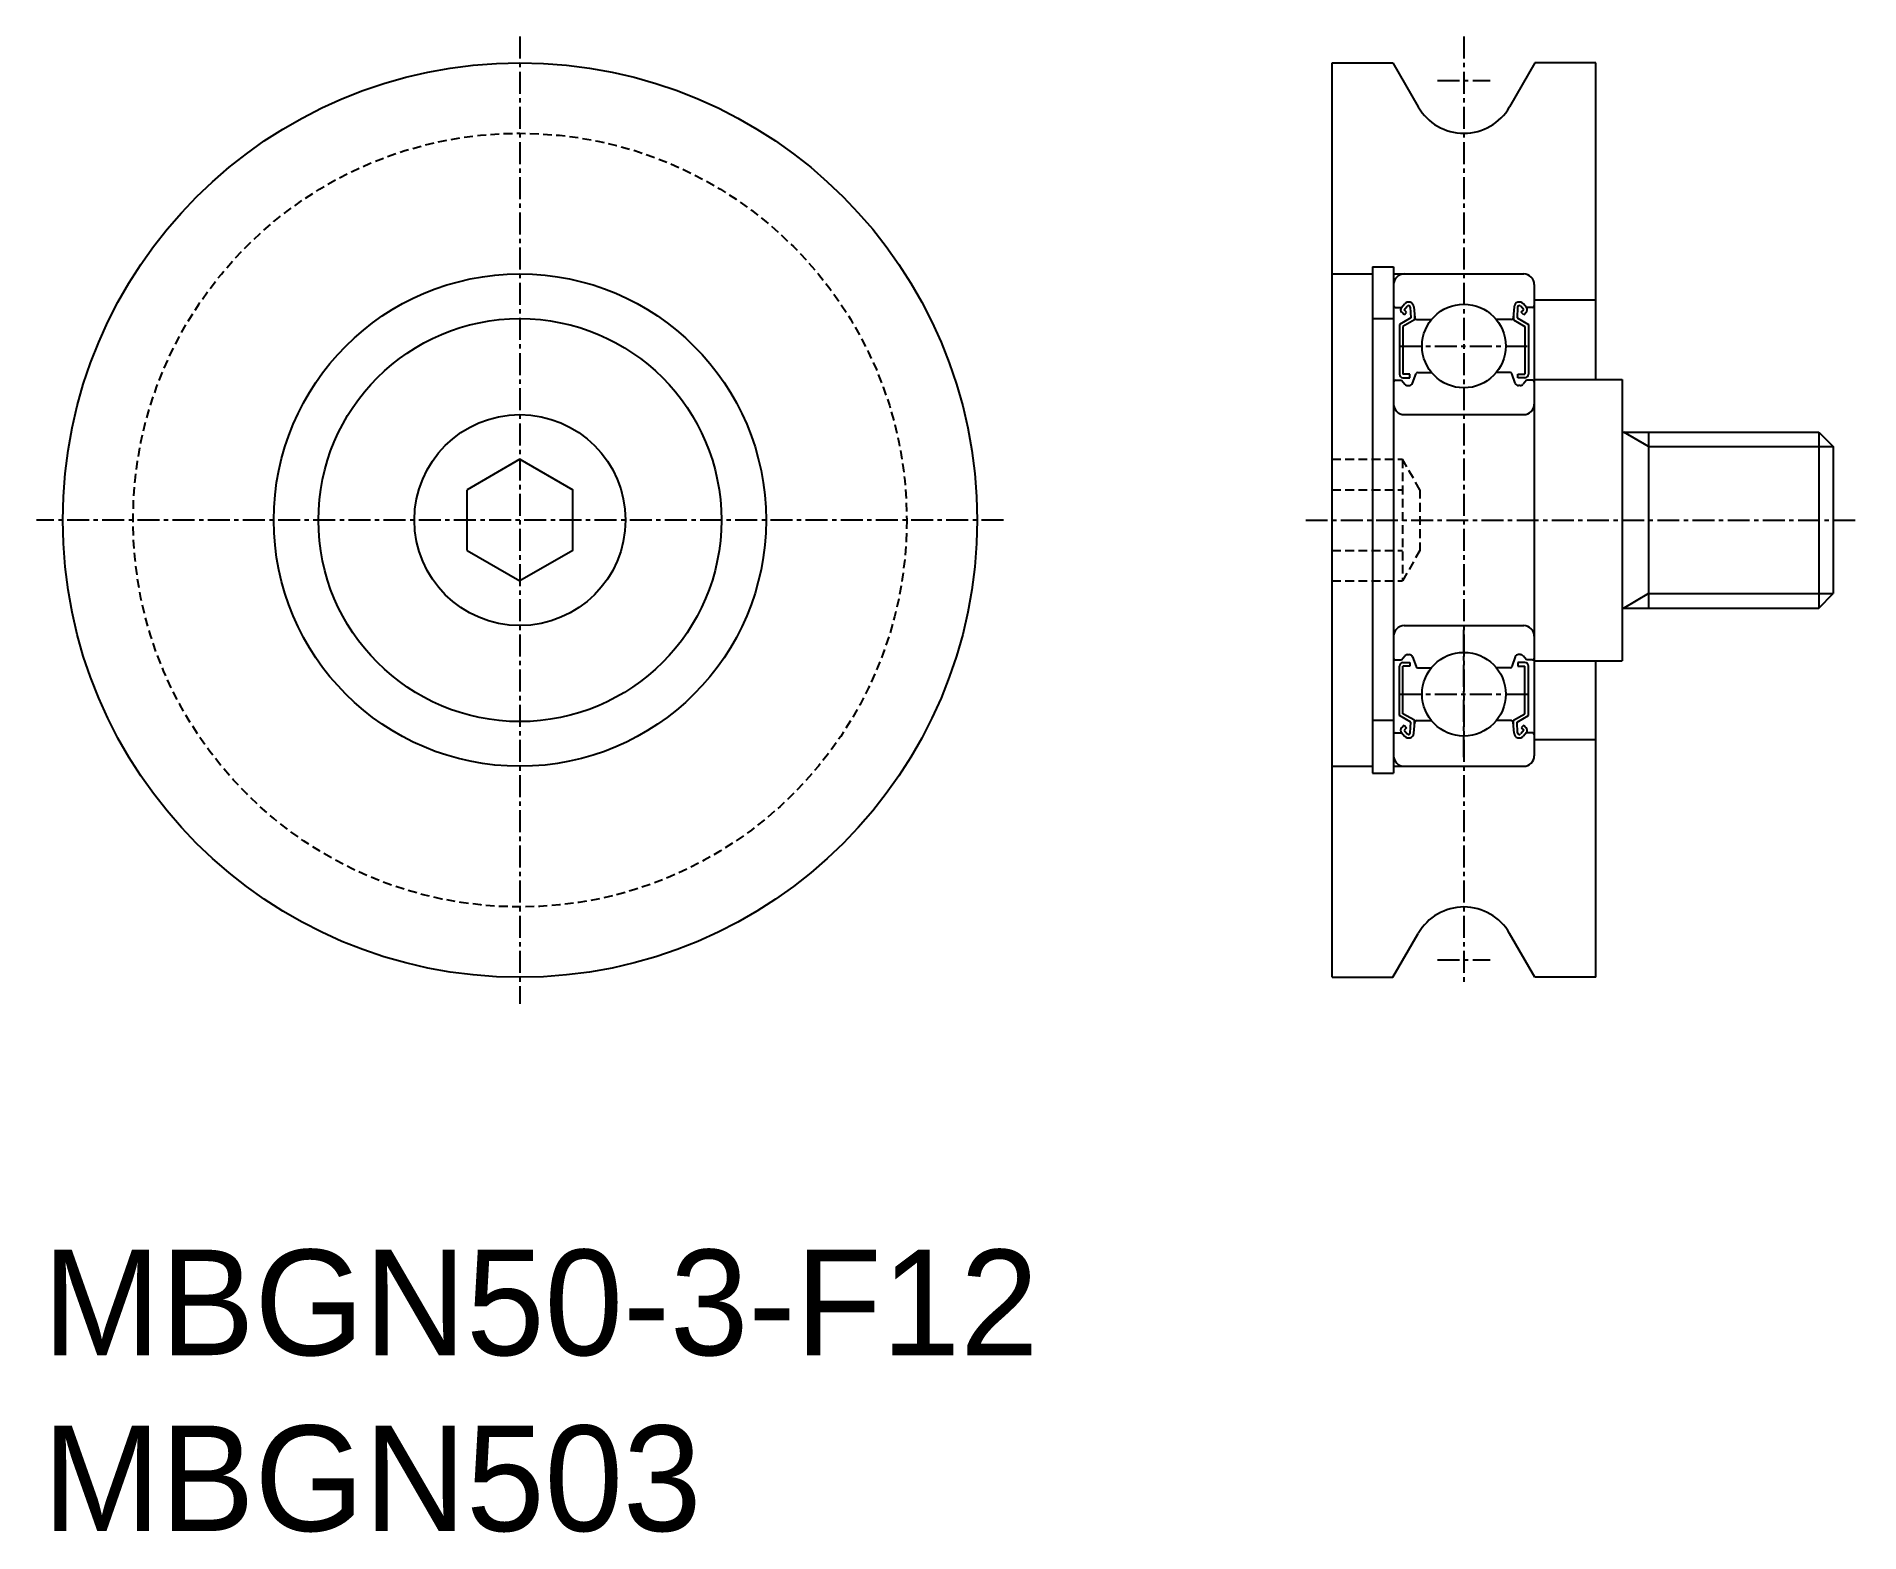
# Model space of a CAD drawing. Extents: x 2 to 106, y -4 to 81.
import ezdxf

# ---------------------------------------------------------------- set-up
doc = ezdxf.new("R2010")
doc.units = 0
doc.linetypes.add('CENTER', pattern=[2, 1.25, -0.25, 0.25, -0.25])
doc.linetypes.add('DASHED', pattern=[0.75, 0.5, -0.25])
doc.layers.get('0').update_dxf_attribs({"linetype": 'CONTINUOUS'})
doc.layers.add('CENTER', color=1, linetype='CENTER')

msp = doc.modelspace()

# ---------------------------------------------------------------- linework, layer by layer
at = {"color": 7, "linetype": 'CONTINUOUS'}
for p, q in [((75.82, 79.74), (79.28, 79.74)), ((75.82, 27.74), (75.82, 79.74)), ((79.28, 79.74), (80.72, 77.24)), ((87.36, 79.74), (85.92, 77.24)), ((90.82, 79.74), (87.36, 79.74)), ((90.82, 61.74), (90.82, 79.74)), ((75.82, 67.74), (78.12, 67.74)), ((78.12, 68.14), (79.32, 68.14)), ((78.12, 68.14), (78.12, 39.34)), ((79.32, 68.14), (79.32, 39.34)), ((79.32, 67.74), (86.72, 67.74)), ((87.32, 67.14), (87.32, 40.34)), ((79.42, 65.84), (79.78, 65.84)), ((79.77, 65.83), (79.94, 66.03)), ((79.92, 65.42), (79.78, 65.56)), ((79.92, 65.7), (80.09, 65.9)), ((80.06, 65.56), (79.92, 65.7)), ((79.92, 65.42), (80.06, 65.56)), ((80.27, 65.85), (80.3, 65.24)), ((80.47, 65.87), (80.52, 65.24)), ((80.5, 65.49), (80.5, 65.13)), ((86.17, 65.87), (86.12, 65.24)), ((86.14, 65.49), (86.14, 65.13)), ((86.37, 65.85), (86.34, 65.24)), ((86.72, 65.7), (86.55, 65.9)), ((86.58, 65.56), (86.72, 65.7)), ((86.72, 65.42), (86.58, 65.56)), ((86.87, 65.83), (86.7, 66.03)), ((86.72, 65.42), (86.86, 65.56)), ((87.22, 65.84), (86.86, 65.84)), ((90.82, 66.24), (87.32, 66.24)), ((78.12, 65.2), (79.32, 65.2)), ((80.3, 65.24), (79.65, 64.87)), ((79.65, 64.87), (79.65, 62.04)), ((80.5, 65.13), (79.85, 64.75)), ((79.85, 64.75), (79.85, 62.04)), ((80.62, 65.14), (81.47, 65.14)), ((86.02, 65.14), (85.17, 65.14)), ((86.14, 65.13), (86.79, 64.75)), ((86.34, 65.24), (86.99, 64.87)), ((86.79, 64.75), (86.79, 62.04)), ((86.99, 64.87), (86.99, 62.04)), ((79.42, 61.69), (79.77, 61.69)), ((79.77, 61.69), (79.96, 61.47)), ((80.25, 62.04), (79.85, 62.04)), ((79.85, 61.84), (80.25, 61.84)), ((80.11, 61.39), (80.21, 61.39)), ((80.25, 61.84), (80.25, 62.04)), ((80.4, 61.53), (80.6, 62.08)), ((80.69, 62.14), (81.47, 62.14)), ((85.95, 62.14), (85.17, 62.14)), ((86.24, 61.53), (86.04, 62.08)), ((86.39, 62.04), (86.79, 62.04)), ((86.39, 61.84), (86.39, 62.04)), ((86.79, 61.84), (86.39, 61.84)), ((86.52, 61.39), (86.43, 61.39)), ((86.87, 61.69), (86.68, 61.47)), ((87.22, 61.69), (86.87, 61.69)), ((87.32, 61.74), (92.32, 61.74)), ((92.32, 61.74), (92.32, 45.74)), ((79.92, 59.74), (86.72, 59.74)), ((92.32, 58.74), (103.51, 58.74)), ((93.82, 58.74), (93.82, 48.74)), ((103.5, 58.74), (103.5, 48.74)), ((103.51, 58.74), (104.32, 57.93)), ((29.63, 57.2), (26.63, 55.47)), ((29.63, 57.2), (32.63, 55.47)), ((104.32, 57.93), (104.32, 49.56)), ((26.63, 52.02), (26.63, 55.47)), ((32.63, 52.02), (32.63, 55.47)), ((26.63, 52.02), (29.63, 50.28)), ((32.63, 52.02), (29.63, 50.28)), ((92.32, 48.74), (103.5, 48.74)), ((103.5, 48.74), (104.32, 49.56)), ((79.92, 47.74), (86.72, 47.74)), ((79.42, 45.79), (79.77, 45.79)), ((79.77, 45.79), (79.96, 46.02)), ((79.85, 45.64), (80.25, 45.64)), ((80.11, 46.09), (80.21, 46.09)), ((80.25, 45.64), (80.25, 45.44)), ((80.4, 45.96), (80.6, 45.41)), ((86.24, 45.96), (86.04, 45.41)), ((86.79, 45.64), (86.39, 45.64)), ((86.39, 45.64), (86.39, 45.44)), ((86.52, 46.09), (86.43, 46.09)), ((86.87, 45.79), (86.68, 46.02)), ((87.22, 45.79), (86.87, 45.79)), ((87.32, 45.74), (92.32, 45.74)), ((90.82, 27.74), (90.82, 45.74)), ((79.65, 42.62), (79.65, 45.44)), ((80.25, 45.44), (79.85, 45.44)), ((79.85, 42.73), (79.85, 45.44)), ((80.69, 45.34), (81.47, 45.34)), ((85.95, 45.34), (85.17, 45.34)), ((86.39, 45.44), (86.79, 45.44)), ((86.79, 42.73), (86.79, 45.44)), ((86.99, 42.62), (86.99, 45.44)), ((80.3, 42.24), (79.65, 42.62)), ((80.5, 42.36), (79.85, 42.73)), ((86.14, 42.36), (86.79, 42.73)), ((86.34, 42.24), (86.99, 42.62)), ((78.12, 42.37), (79.32, 42.37)), ((79.42, 41.64), (79.78, 41.64)), ((79.77, 41.66), (79.94, 41.45)), ((79.92, 42.07), (79.78, 41.93)), ((79.92, 42.07), (80.06, 41.93)), ((80.06, 41.93), (79.92, 41.79)), ((79.92, 41.79), (80.09, 41.58)), ((80.27, 41.64), (80.3, 42.24)), ((80.47, 41.62), (80.52, 42.25)), ((80.5, 42), (80.5, 42.36)), ((80.62, 42.34), (81.47, 42.34)), ((86.02, 42.34), (85.17, 42.34)), ((86.17, 41.62), (86.12, 42.25)), ((86.14, 42), (86.14, 42.36)), ((86.37, 41.64), (86.34, 42.24)), ((86.72, 41.79), (86.55, 41.58)), ((86.72, 42.07), (86.58, 41.93)), ((86.58, 41.93), (86.72, 41.79)), ((86.87, 41.66), (86.7, 41.45)), ((86.72, 42.07), (86.86, 41.93)), ((87.22, 41.64), (86.86, 41.64)), ((90.82, 41.24), (87.32, 41.24)), ((75.82, 39.74), (78.12, 39.74)), ((79.32, 39.74), (86.72, 39.74)), ((78.12, 39.34), (79.32, 39.34)), ((79.28, 27.74), (80.72, 30.24)), ((87.36, 27.74), (85.92, 30.24)), ((75.82, 27.74), (79.28, 27.74)), ((90.82, 27.74), (87.36, 27.74))]:
    msp.add_line(p, q, dxfattribs=at)
at = {"color": 3, "linetype": 'CONTINUOUS'}
for p, q in [((93.82, 57.93), (92.41, 58.74)), ((93.82, 57.93), (104.32, 57.93)), ((93.82, 49.56), (92.41, 48.74)), ((93.82, 49.56), (104.32, 49.56))]:
    msp.add_line(p, q, dxfattribs=at)
at = {"color": 3, "linetype": 'DASHED'}
for p, q in [((75.82, 57.2), (79.82, 57.2)), ((80.82, 55.47), (79.82, 57.2)), ((79.82, 57.2), (79.82, 50.28)), ((75.82, 55.47), (79.82, 55.47)), ((80.82, 55.47), (80.82, 52.02)), ((75.82, 52.02), (79.82, 52.02)), ((80.82, 52.02), (79.82, 50.28)), ((75.82, 50.28), (79.82, 50.28))]:
    msp.add_line(p, q, dxfattribs=at)
at = {"color": 7, "linetype": 'CONTINUOUS'}
for centre, radius in [((29.63, 53.74), 26), ((29.63, 53.74), 14), ((83.32, 63.64), 2.38), ((29.63, 53.74), 11.46), ((29.63, 53.74), 6), ((83.32, 43.84), 2.38)]:
    msp.add_circle(centre, radius, dxfattribs=at)
at = {"color": 3, "linetype": 'DASHED'}
msp.add_circle((29.63, 53.74), 22, dxfattribs=at)
at = {"color": 7, "linetype": 'CONTINUOUS'}
for centre, radius, start, end in [((83.32, 78.74), 3, 210, 330), ((79.92, 67.14), 0.6, 90, 180), ((86.72, 67.14), 0.6, 0, 90), ((79.42, 65.94), 0.1, 180, 270), ((79.92, 65.7), 0.2, 140.137, 225.002), ((80.17, 65.84), 0.3, 4.9354, 140.137), ((80.17, 65.84), 0.1, 3.1017, 139.9503), ((86.47, 65.84), 0.3, 39.863, 175.0646), ((86.47, 65.84), 0.1, 40.0497, 176.8983), ((86.72, 65.7), 0.2, 314.998, 39.863), ((87.22, 65.94), 0.1, 270, 0), ((80.62, 65.24), 0.1, 184.9354, 270), ((86.02, 65.24), 0.1, 270, 355.0646), ((79.42, 61.59), 0.1, 90, 180.8103), ((79.85, 62.04), 0.2, 180, 270), ((80.11, 61.59), 0.2, 219.9762, 270), ((80.21, 61.59), 0.2, 270, 339.9916), ((80.69, 62.04), 0.1, 90, 159.9916), ((85.95, 62.04), 0.1, 20.0084, 90), ((86.43, 61.59), 0.2, 200.0084, 270), ((86.52, 61.59), 0.2, 270, 320.0238), ((86.79, 62.04), 0.2, 270, 0), ((87.22, 61.59), 0.1, 359.1897, 90), ((79.92, 60.34), 0.6, 180, 270), ((86.72, 60.34), 0.6, 270, 0), ((79.92, 47.14), 0.6, 90, 180), ((86.72, 47.14), 0.6, 0, 90), ((79.42, 45.89), 0.1, 179.1897, 270), ((79.85, 45.44), 0.2, 90, 180), ((80.11, 45.89), 0.2, 90, 140.0238), ((80.21, 45.89), 0.2, 20.0084, 90), ((86.43, 45.89), 0.2, 90, 159.9916), ((86.52, 45.89), 0.2, 39.9762, 90), ((86.79, 45.44), 0.2, 0, 90), ((87.22, 45.89), 0.1, 270, 0.8103), ((80.69, 45.44), 0.1, 200.0084, 270), ((85.95, 45.44), 0.1, 270, 339.9916), ((79.42, 41.54), 0.1, 90, 180), ((79.92, 41.79), 0.2, 134.998, 219.863), ((80.17, 41.65), 0.3, 219.863, 355.0646), ((80.17, 41.65), 0.1, 220.0497, 356.8983), ((80.62, 42.24), 0.1, 90, 175.0646), ((86.02, 42.24), 0.1, 4.9354, 90), ((86.47, 41.65), 0.3, 184.9354, 320.137), ((86.47, 41.65), 0.1, 183.1017, 319.9503), ((86.72, 41.79), 0.2, 320.137, 45.002), ((87.22, 41.54), 0.1, 0, 90), ((79.92, 40.34), 0.6, 180, 270), ((86.72, 40.34), 0.6, 270, 0), ((83.32, 28.74), 3, 30, 150)]:
    msp.add_arc(centre, radius, start, end, dxfattribs=at)
at = {"layer": 'CENTER', "color": 1, "linetype": 'CENTER'}
for p, q in [((29.63, 81.24), (29.63, 26.24)), ((83.32, 81.24), (83.32, 27.24)), ((81.82, 78.74), (84.82, 78.74)), ((83.32, 67.23), (83.32, 59.99)), ((79.66, 63.64), (86.98, 63.64)), ((57.13, 53.74), (2.13, 53.74)), ((74.32, 53.74), (105.82, 53.74)), ((83.32, 40.26), (83.32, 47.5)), ((79.66, 43.84), (86.98, 43.84)), ((81.82, 28.74), (84.82, 28.74))]:
    msp.add_line(p, q, dxfattribs=at)

# ---------------------------------------------------------------- texts
at = {"color": 7, "linetype": 'CONTINUOUS'}
for s, p in [('MBGN50-3-F12', (2.5, 6.25)), ('MBGN503', (2.5, -3.75))]:
    msp.add_text(s, height=6, dxfattribs=at).set_placement(p)

doc.saveas('drawing.dxf')
